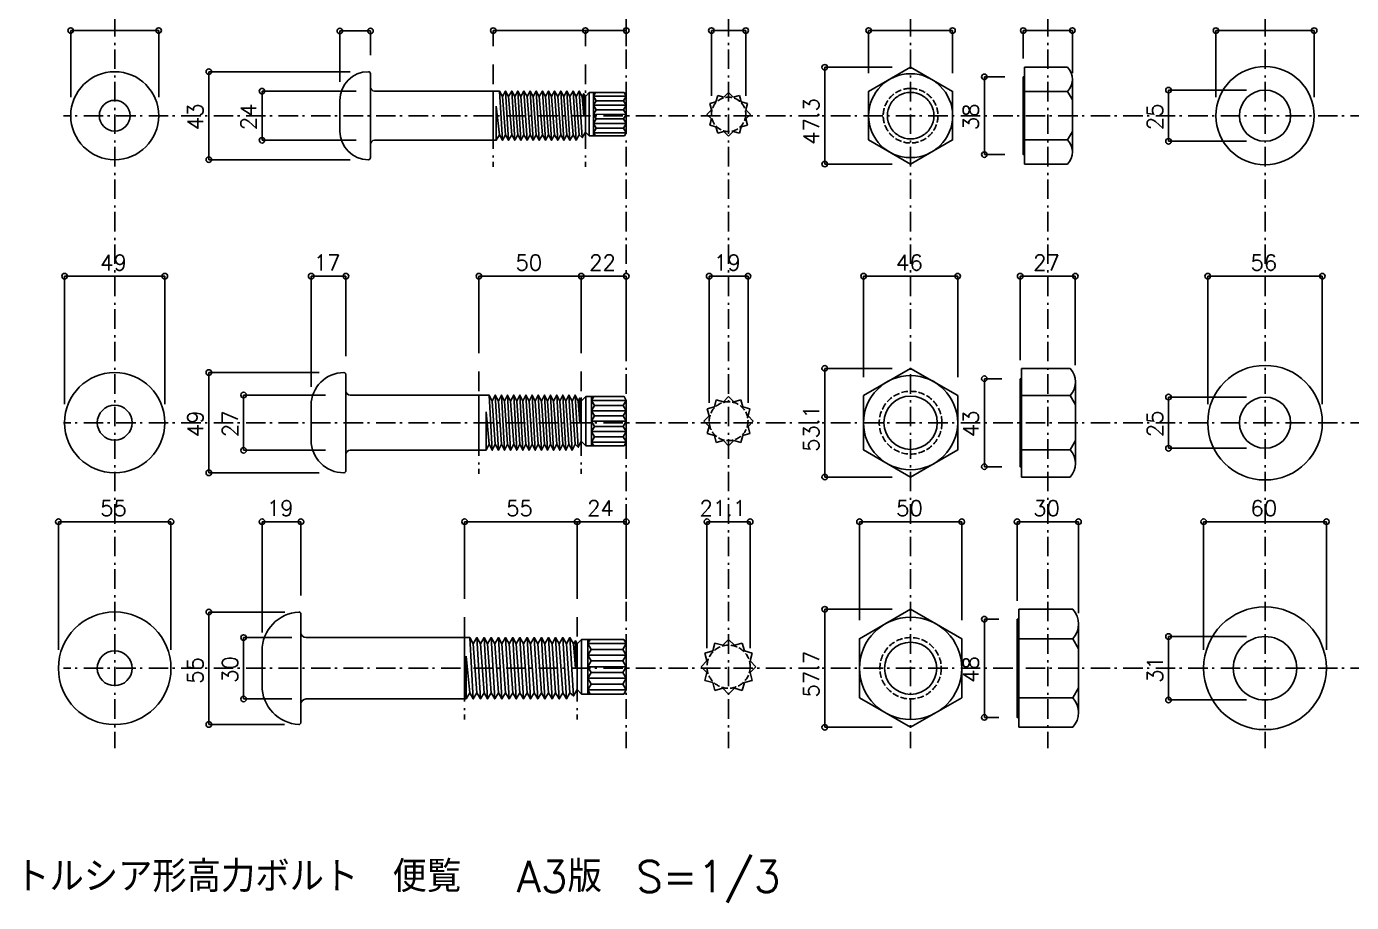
# Model space of a CAD drawing. Extents: x -653 to 601, y -564 to 284.
# Drawn here: x -653 to -6, y -562 to -134 of the extents above; entities that cross this region are included whole.
import ezdxf
from ezdxf.enums import TextEntityAlignment as Align

# ---------------------------------------------------------------- set-up
doc = ezdxf.new("R2010")
doc.units = 0
doc.header["$LTSCALE"] = 3
doc.header["$MEASUREMENT"] = 0
doc.linetypes.add('VECTORWORKS_DASH_01', pattern=[1.410767, 1.058075, -0.352692])
doc.linetypes.add('VECTORWORKS_DASH_06', pattern=[5.291538, 3.175, -1.058075, 0.352692, -0.705771])
doc.layers.add('____', color=7, linetype='CONTINUOUS')
doc.layers.add('____1', color=7, linetype='CONTINUOUS')
doc.styles.get("Standard").update_dxf_attribs({"font": 'txt', "bigfont": 'BIGFONT.SHX'})

# ---------------------------------------------------------------- blocks, each defined once
blk = doc.blocks.new('*G8')
at = {"layer": '____1', "color": 7}
blk.add_text('22', height=7.62, dxfattribs=at).set_placement((-342.64375, -118.975), align=Align.TOP_LEFT)
blk = doc.blocks.new('*G9')
at = {"layer": '____1', "color": 7}
blk.add_text('50', height=7.62, dxfattribs=at).set_placement((-378.64375, -118.975), align=Align.TOP_LEFT)
blk = doc.blocks.new('*G10')
at = {"layer": '____1', "color": 7}
blk.add_text('24', height=7.62, dxfattribs=at).set_placement((-343.64375, -238.975), align=Align.TOP_LEFT)
blk = doc.blocks.new('*G11')
at = {"layer": '____1', "color": 7}
blk.add_text('55', height=7.62, dxfattribs=at).set_placement((-383.14375, -238.975), align=Align.TOP_LEFT)
blk = doc.blocks.new('*G12')
at = {"layer": '____1', "color": 7}
blk.add_text('55', height=7.62, dxfattribs=at).set_placement((-581.64375, -238.975), align=Align.TOP_LEFT)
blk = doc.blocks.new('*G13')
at = {"layer": '____1', "color": 7}
blk.add_text('49', height=7.62, dxfattribs=at).set_placement((-581.64375, -118.975), align=Align.TOP_LEFT)
blk = doc.blocks.new('*G24')
at = {"layer": '____1', "color": 7}
blk.add_text('24', height=7.62, rotation=90, dxfattribs=at).set_placement((-512.925, -58.14375), align=Align.TOP_LEFT)
blk = doc.blocks.new('*G25')
at = {"layer": '____1', "color": 7}
blk.add_text('43', height=7.62, rotation=90, dxfattribs=at).set_placement((-538.925, -58.14375), align=Align.TOP_LEFT)
blk = doc.blocks.new('*G26')
at = {"layer": '____1', "color": 7}
blk.add_text('27', height=7.62, rotation=90, dxfattribs=at).set_placement((-521.925, -208.14375), align=Align.TOP_LEFT)
blk = doc.blocks.new('*G27')
at = {"layer": '____1', "color": 7}
blk.add_text('49', height=7.62, rotation=90, dxfattribs=at).set_placement((-538.925, -208.14375), align=Align.TOP_LEFT)
blk = doc.blocks.new('*G28')
at = {"layer": '____1', "color": 7}
blk.add_text('30', height=7.62, rotation=90, dxfattribs=at).set_placement((-521.925, -328.14375), align=Align.TOP_LEFT)
blk = doc.blocks.new('*G36')
at = {"layer": '____1', "color": 7}
blk.add_text('47.3', height=7.62, rotation=90, dxfattribs=at).set_placement((-237.925, -65.2875), align=Align.TOP_LEFT)
blk = doc.blocks.new('*G37')
at = {"layer": '____1', "color": 7}
blk.add_text('46', height=7.62, dxfattribs=at).set_placement((-192.67965, -118.975), align=Align.TOP_LEFT)
blk = doc.blocks.new('*G38')
at = {"layer": '____1', "color": 7}
blk.add_text('53.1', height=7.62, rotation=90, dxfattribs=at).set_placement((-237.925, -215.2875), align=Align.TOP_LEFT)
blk = doc.blocks.new('*G39')
at = {"layer": '____1', "color": 7}
blk.add_text('50', height=7.62, dxfattribs=at).set_placement((-192.67965, -238.975), align=Align.TOP_LEFT)
blk = doc.blocks.new('*G40')
at = {"layer": '____1', "color": 7}
blk.add_text('57.7', height=7.62, rotation=90, dxfattribs=at).set_placement((-237.925, -335.2875), align=Align.TOP_LEFT)
blk = doc.blocks.new('*G45')
at = {"layer": '____1', "color": 7}
blk.add_text('27', height=7.62, dxfattribs=at).set_placement((-125.66404, -118.975), align=Align.TOP_LEFT)
blk = doc.blocks.new('*G46')
at = {"layer": '____1', "color": 7}
blk.add_text('30', height=7.62, dxfattribs=at).set_placement((-125.64375, -238.975), align=Align.TOP_LEFT)
blk = doc.blocks.new('*G54')
at = {"layer": '____1', "color": 7}
blk.add_text('25', height=7.62, rotation=90, dxfattribs=at).set_placement((-69.925, -58.14375), align=Align.TOP_LEFT)
blk = doc.blocks.new('*G55')
at = {"layer": '____1', "color": 7}
blk.add_text('25', height=7.62, rotation=90, dxfattribs=at).set_placement((-69.925, -208.14375), align=Align.TOP_LEFT)
blk = doc.blocks.new('*G56')
at = {"layer": '____1', "color": 7}
blk.add_text('56', height=7.62, dxfattribs=at).set_placement((-19.47615, -118.975), align=Align.TOP_LEFT)
blk = doc.blocks.new('*G57')
at = {"layer": '____1', "color": 7}
blk.add_text('60', height=7.62, dxfattribs=at).set_placement((-19.47615, -238.975), align=Align.TOP_LEFT)
blk = doc.blocks.new('*G58')
at = {"layer": '____1', "color": 7}
blk.add_text('31', height=7.62, rotation=90, dxfattribs=at).set_placement((-69.925, -328.14375), align=Align.TOP_LEFT)
blk = doc.blocks.new('*G75')
at = {"layer": '____1', "color": 7}
blk.add_text('19', height=7.62, dxfattribs=at).set_placement((-281.64375, -118.975), align=Align.TOP_LEFT)
blk = doc.blocks.new('*G76')
at = {"layer": '____1', "color": 7}
blk.add_text('21.1', height=7.62, dxfattribs=at).set_placement((-288.7875, -238.975), align=Align.TOP_LEFT)
blk = doc.blocks.new('*G80')
at = {"layer": '____1', "color": 7}
blk.add_text('38', height=7.62, rotation=90, dxfattribs=at).set_placement((-159.925, -58.14375), align=Align.TOP_LEFT)
blk = doc.blocks.new('*G81')
at = {"layer": '____1', "color": 7}
blk.add_text('43', height=7.62, rotation=90, dxfattribs=at).set_placement((-159.925, -208.14375), align=Align.TOP_LEFT)
blk = doc.blocks.new('*G82')
at = {"layer": '____1', "color": 7}
blk.add_text('48', height=7.62, rotation=90, dxfattribs=at).set_placement((-159.925, -328.14375), align=Align.TOP_LEFT)
blk = doc.blocks.new('*G87')
at = {"layer": '____1', "color": 7}
blk.add_text('17', height=7.62, dxfattribs=at).set_placement((-477.14375, -118.975), align=Align.TOP_LEFT)
blk = doc.blocks.new('*G88')
at = {"layer": '____1', "color": 7}
blk.add_text('19', height=7.62, dxfattribs=at).set_placement((-500.14375, -238.975), align=Align.TOP_LEFT)

msp = doc.modelspace()

# ---------------------------------------------------------------- linework, layer by layer
at = {"layer": '____', "color": 6, "linetype": 'VECTORWORKS_DASH_06'}
for p, q in [((-610, 283), (-610, -487)), ((-360, 283), (-360, -487)), ((-310, 283), (-310, -487)), ((-221.0359, 283), (-221.0359, -487)), ((-154, 283), (-154, -487)), ((-47.8324, 283), (-47.8324, -487)), ((-425, -153), (-425, -203)), ((-380, -153), (-380, -203)), ((575, -178), (-635, -178)), ((-432, -303), (-432, -353)), ((-382, -303), (-382, -353)), ((575, -328), (-635, -328)), ((-439, -423), (-439, -473)), ((-384, -423), (-384, -473)), ((575, -448), (-635, -448))]:
    msp.add_line(p, q, dxfattribs=at)
at = {"layer": '____', "color": 7, "linetype": 'CONTINUOUS'}
for p, q in [((-165.3, -201.65), (-165.3, -154.35)), ((-165.3, -154.35), (-144.396, -154.35)), ((-485, -157.5), (-485, -198.5)), ((-142, -166.175), (-142, -160.2625)), ((-485, -164), (-485, -192)), ((-485, -164), (-485, -192)), ((-483, -166), (-425, -166)), ((-380.75, -167.29904), (-380.75, -178)), ((-380, -168.59808), (-378.1016, -166.69968)), ((-361.01878, -166.69968), (-378.1016, -166.69968)), ((-378.1016, -166.69968), (-378.1016, -187.90484)), ((-376, -166.69968), (-376, -187.9233)), ((-376, -168.46425), (-374.98122, -166.69968)), ((-360, -168.46425), (-361.01878, -166.69968)), ((-316.14925, -171.20124), (-315.3254, -168.12666)), ((-312.25081, -168.95048), (-315.3254, -168.12666)), ((-312.25078, -168.95048), (-310, -166.69968)), ((-312.25078, -168.95048), (-310, -166.69968)), ((-307.74921, -168.95048), (-310, -166.69968)), ((-307.74921, -168.95048), (-310, -166.69968)), ((-307.74924, -168.95049), (-304.67465, -168.12666)), ((-303.85078, -171.20125), (-304.67465, -168.12666)), ((-165.3, -166.175), (-144.396, -166.175)), ((-144.396, -166.175), (-142, -170.32499)), ((-142, -166.175), (-142, -189.825)), ((-500, -185.5), (-500, -170.5)), ((-423.5, -190), (-423.5, -173.29904)), ((-423.5, -173.29904), (-422, -187.40191)), ((-380.75, -178), (-381.5, -168.59809)), ((-374.72301, -170.67606), (-376, -168.46425)), ((-376, -168.46425), (-360, -168.46425)), ((-376, -172.88787), (-374.72301, -170.67606)), ((-374.72301, -175.09968), (-376, -172.88787)), ((-376, -172.88787), (-360, -172.88787)), ((-374.72301, -170.67606), (-361.27699, -170.67606)), ((-360, -168.46425), (-361.27699, -170.67606)), ((-361.27699, -170.67606), (-360, -172.88787)), ((-360, -172.88787), (-361.27699, -175.09968)), ((-360, -168.46425), (-360, -186.31462)), ((-316.14925, -171.20125), (-319.22386, -172.02512)), ((-318.40002, -175.09971), (-319.22386, -172.02512)), ((-303.85077, -171.20128), (-300.77619, -172.02512)), ((-301.60001, -175.09972), (-300.77619, -172.02512)), ((-376, -177.31149), (-374.72301, -175.09968)), ((-360, -177.35047), (-376, -177.31149)), ((-376, -177.31149), (-374.67801, -179.60125)), ((-374.67801, -179.60125), (-376, -181.891)), ((-361.27699, -175.09968), (-374.72301, -175.09968)), ((-361.29949, -179.60125), (-374.67801, -179.60125)), ((-360, -177.35047), (-361.29949, -179.60125)), ((-361.29949, -179.60125), (-359.9775, -181.891)), ((-361.27699, -175.09968), (-360, -177.31149)), ((-318.40001, -175.09968), (-320.65081, -177.35047)), ((-318.40001, -179.60125), (-320.65081, -177.35047)), ((-318.40005, -179.60128), (-319.22388, -182.67587)), ((-301.60002, -179.6013), (-300.77619, -182.67591)), ((-301.60001, -175.09971), (-299.34921, -177.35049)), ((-301.60001, -179.60128), (-299.34921, -177.35049)), ((-380, -186.10286), (-378.1016, -187.90484)), ((-376, -181.891), (-374.72301, -184.10281)), ((-376, -181.891), (-360, -181.891)), ((-374.72301, -184.10281), (-376, -186.31462)), ((-376, -186.31462), (-375.07147, -187.92288)), ((-376, -186.31462), (-360, -186.31462)), ((-374.72301, -184.10281), (-361.27699, -184.10281)), ((-360, -181.891), (-361.27699, -184.10281)), ((-361.27699, -184.10281), (-360, -186.31462)), ((-360, -186.31462), (-360.91811, -187.90484)), ((-316.14928, -183.49972), (-319.22388, -182.67587)), ((-316.14928, -183.49972), (-315.32544, -186.57433)), ((-312.25083, -185.75049), (-315.32544, -186.57433)), ((-312.25081, -185.75048), (-310.00002, -188.00128)), ((-307.74924, -185.75048), (-310.00002, -188.00128)), ((-307.74925, -185.75052), (-304.67465, -186.57435)), ((-303.85081, -183.49975), (-304.67465, -186.57435)), ((-303.85078, -183.49975), (-300.77619, -182.67591)), ((-144.396, -189.825), (-142, -185.67501)), ((-483, -190), (-423.5, -190)), ((-360.91811, -187.90484), (-378.1016, -187.90484)), ((-165.3, -189.825), (-144.396, -189.825)), ((-142, -189.825), (-142, -195.7375)), ((-144.396, -201.65), (-165.3, -201.65)), ((-166.8, -354.55), (-166.8, -301.45)), ((-166.8, -301.45), (-143.12694, -301.45)), ((-497, -304.5), (-497, -351.5)), ((-140.5, -308.0875), (-140.5, -341.275)), ((-497, -312.5), (-497, -343.5)), ((-432, -314.5), (-495, -314.5)), ((-432, -341.5), (-432, -314.5)), ((-382.75, -315.96143), (-382.75, -328.00001)), ((-382, -317.42285), (-379.8009, -315.22375)), ((-361.07582, -315.22375), (-379.8009, -315.22375)), ((-379.8009, -315.22375), (-379.8009, -339.31485)), ((-377, -315.22375), (-377, -339.31485)), ((-377, -317.08713), (-375.92418, -315.22375)), ((-375.53033, -319.63267), (-377, -317.08713)), ((-377, -317.08713), (-360, -317.08713)), ((-360, -317.08713), (-361.46967, -319.63267)), ((-360, -317.08713), (-361.07582, -315.22375)), ((-360, -337.45149), (-360, -317.08713)), ((-316.95451, -320.3148), (-316.02277, -316.8376)), ((-312.54556, -317.7693), (-316.02277, -316.8376)), ((-312.54552, -317.7693), (-310, -315.22375)), ((-312.54552, -317.7693), (-310, -315.22375)), ((-307.45446, -317.7693), (-310, -315.22375)), ((-307.45446, -317.7693), (-310, -315.22375)), ((-307.4545, -317.76931), (-303.97728, -316.8376)), ((-303.04552, -320.31481), (-303.97728, -316.8376)), ((-166.8, -314.725), (-143.12694, -314.725)), ((-143.12694, -314.725), (-140.5, -319.27499)), ((-514, -336.5), (-514, -319.5)), ((-428.5, -341.5), (-428.5, -322.71142)), ((-428.5, -322.71142), (-427, -338.57715)), ((-382.75, -328.00001), (-383.5, -317.42286)), ((-377, -322.17821), (-375.53033, -319.63267)), ((-375.53033, -324.72375), (-377, -322.17821)), ((-377, -322.17821), (-360, -322.17821)), ((-375.53033, -319.63267), (-361.46967, -319.63267)), ((-361.46967, -319.63267), (-360, -322.17821)), ((-360, -322.17821), (-361.46967, -324.72375)), ((-316.95451, -320.31481), (-320.43175, -321.24657)), ((-319.50002, -324.72379), (-320.43175, -321.24657)), ((-303.04551, -320.31485), (-299.56831, -321.24657)), ((-300.50001, -324.7238), (-299.56831, -321.24657)), ((-377, -327.2693), (-375.53033, -324.72375)), ((-360, -327.26931), (-377, -327.26929)), ((-377, -327.2693), (-375.53032, -329.81485)), ((-375.53032, -329.81485), (-377, -332.36041)), ((-361.46967, -324.72375), (-375.53033, -324.72375)), ((-361.46968, -329.81485), (-375.53032, -329.81485)), ((-360, -327.26929), (-361.46968, -329.81485)), ((-361.46968, -329.81485), (-360, -332.36041)), ((-361.46967, -324.72375), (-360, -327.26929)), ((-319.50001, -324.72375), (-322.04556, -327.26929)), ((-319.50001, -329.81481), (-322.04556, -327.26929)), ((-319.50006, -329.81485), (-320.43177, -333.29206)), ((-300.50002, -329.81487), (-299.56831, -333.29211)), ((-300.50001, -324.72379), (-297.95446, -327.26931)), ((-300.50001, -329.81485), (-297.95446, -327.26931)), ((-377, -332.36041), (-375.53033, -334.90595)), ((-377, -332.36041), (-360, -332.36041)), ((-375.53033, -334.90595), (-377, -337.45149)), ((-375.53033, -334.90595), (-361.46967, -334.90595)), ((-360, -332.36041), (-361.46967, -334.90595)), ((-361.46967, -334.90595), (-360.26067, -337)), ((-316.95454, -334.2238), (-320.43177, -333.29206)), ((-316.95454, -334.2238), (-316.02282, -337.70104)), ((-303.04556, -334.22383), (-303.97728, -337.70106)), ((-303.04552, -334.22383), (-299.56831, -333.29211)), ((-432, -341.5), (-495, -341.5)), ((-382, -337.11573), (-379.80088, -339.31485)), ((-361.07581, -339.31485), (-379.80088, -339.31485)), ((-377, -337.45149), (-375.92419, -339.31485)), ((-377, -337.45149), (-360, -337.45149)), ((-360, -337.45149), (-361.07581, -339.31485)), ((-312.54558, -336.76931), (-316.02282, -337.70104)), ((-312.54556, -336.7693), (-310.00002, -339.31485)), ((-307.4545, -336.7693), (-310.00002, -339.31485)), ((-307.45451, -336.76935), (-303.97728, -337.70106)), ((-166.8, -341.275), (-143.12694, -341.275)), ((-143.12694, -341.275), (-140.5, -336.72501)), ((-140.5, -341.275), (-140.5, -347.9125)), ((-143.12694, -354.55), (-166.8, -354.55)), ((-168.2, -476.85), (-168.2, -419.15)), ((-168.2, -419.15), (-141.80015, -419.15)), ((-519, -421.5), (-519, -430.5)), ((-139, -426.3625), (-139, -469.6375)), ((-519, -430.5), (-519, -465.5)), ((-439, -433), (-516.5, -433)), ((-439, -433), (-439, -463)), ((-168.2, -433.575), (-141.80015, -433.575)), ((-141.80015, -433.575), (-139, -438.425)), ((-538, -456.5), (-538, -439.5)), ((-384.875, -448), (-385.75, -436.0311)), ((-384.875, -434.51555), (-384.875, -448)), ((-384, -436.0311), (-381.83423, -433.86533)), ((-361.19471, -433.86533), (-381.83423, -433.86533)), ((-381.83423, -433.86533), (-381.83423, -460.61913)), ((-378.8, -433.86533), (-378.8, -460.61913)), ((-378.8, -435.93463), (-377.60529, -433.86533)), ((-377.16789, -438.76153), (-378.8, -435.93463)), ((-378.8, -435.93463), (-360, -435.93463)), ((-378.8, -441.58843), (-377.16789, -438.76153)), ((-377.16789, -438.76153), (-361.63211, -438.76153)), ((-360, -435.93463), (-361.63211, -438.76153)), ((-361.63211, -438.76153), (-360, -441.58843)), ((-360, -435.93463), (-361.19471, -433.86533)), ((-360, -435.93463), (-360, -458.54983)), ((-317.72317, -439.51909), (-321.58473, -440.55383)), ((-317.72317, -439.51907), (-316.68844, -435.65755)), ((-312.82691, -436.69223), (-316.68844, -435.65755)), ((-312.82687, -436.69223), (-310, -433.86533)), ((-312.82687, -436.69223), (-310, -433.86533)), ((-307.17311, -436.69223), (-310, -433.86533)), ((-307.17311, -436.69223), (-310, -433.86533)), ((-307.17315, -436.69224), (-303.31161, -435.65755)), ((-302.27687, -439.51909), (-303.31161, -435.65755)), ((-302.27685, -439.51913), (-298.41533, -440.55383)), ((-438.25, -463), (-438.25, -442.01555)), ((-438.25, -442.01555), (-436.5, -459.96889)), ((-377.16789, -444.41533), (-378.8, -441.58843)), ((-378.8, -441.58843), (-360, -441.58843)), ((-378.8, -447.24223), (-377.16789, -444.41533)), ((-361.63211, -444.41533), (-377.16789, -444.41533)), ((-360, -441.58843), (-361.63211, -444.41533)), ((-361.63211, -444.41533), (-360, -447.24223)), ((-320.55001, -444.41533), (-323.37691, -447.24222)), ((-320.55002, -444.41537), (-321.58473, -440.55383)), ((-299.45001, -444.41539), (-298.41533, -440.55383)), ((-299.45001, -444.41537), (-296.62311, -447.24224)), ((-378.8, -447.24223), (-360, -447.24223)), ((-378.8, -447.24223), (-377.16789, -450.06913)), ((-377.16789, -450.06913), (-378.8, -452.89603)), ((-378.8, -452.89603), (-377.16789, -455.72293)), ((-378.8, -452.89603), (-360, -452.89603)), ((-377.16789, -450.06913), (-361.63211, -450.06913)), ((-360, -447.24223), (-361.63211, -450.06913)), ((-361.63211, -450.06913), (-360, -452.89603)), ((-360, -452.89603), (-361.63211, -455.72293)), ((-320.55001, -450.06909), (-323.37691, -447.24222)), ((-320.55007, -450.06913), (-321.58475, -453.93066)), ((-299.45002, -450.06915), (-298.41533, -453.93072)), ((-299.45001, -450.06913), (-296.62311, -447.24224)), ((-384, -458.45334), (-381.83421, -460.61913)), ((-377.16789, -455.72293), (-378.8, -458.54983)), ((-378.8, -458.54983), (-377.60529, -460.61913)), ((-378.8, -458.54983), (-360, -458.54983)), ((-377.16789, -455.72293), (-361.63211, -455.72293)), ((-361.63211, -455.72293), (-360, -458.54983)), ((-360, -458.54983), (-361.19471, -460.61913)), ((-317.7232, -454.96539), (-321.58475, -453.93066)), ((-317.7232, -454.96539), (-316.6885, -458.82695)), ((-312.82693, -457.79224), (-316.6885, -458.82695)), ((-312.82691, -457.79223), (-310.00002, -460.61913)), ((-307.17315, -457.79223), (-310.00002, -460.61913)), ((-307.17317, -457.79229), (-303.31161, -458.82697)), ((-302.27691, -454.96542), (-303.31161, -458.82697)), ((-302.27687, -454.96542), (-298.41533, -453.93072)), ((-141.80015, -462.425), (-139, -457.575)), ((-519, -465.5), (-519, -474.5)), ((-439, -463), (-516.5, -463)), ((-361.19471, -460.61913), (-381.83421, -460.61913)), ((-168.2, -462.425), (-141.80015, -462.425)), ((-141.80015, -476.85), (-168.2, -476.85))]:
    msp.add_line(p, q, dxfattribs=at)
for points in [[(-221.0359, -154.35), (-221.0359, -154.35), (-200.5359, -166.175), (-200.5359, -189.825), (-221.0359, -201.65), (-241.5359, -189.825), (-241.5359, -166.175)], [(-425, -190), (-423.5, -190), (-422, -187.40191), (-420.5, -190), (-422, -166), (-425, -166)], [(-419, -187.4019), (-420.5, -168.59808), (-422, -165.99999), (-420.5, -189.99999)], [(-417.5, -189.99999), (-419, -165.99999), (-420.5, -168.59808), (-419, -187.4019)], [(-416, -187.4019), (-417.5, -168.59808), (-419, -165.99999), (-417.5, -189.99999)], [(-414.5, -189.99999), (-416, -165.99999), (-417.5, -168.59808), (-416, -187.4019)], [(-413, -187.4019), (-414.5, -168.59808), (-416, -165.99999), (-414.5, -189.99999)], [(-411.5, -189.99999), (-413, -165.99999), (-414.5, -168.59808), (-413, -187.4019)], [(-410, -187.4019), (-411.5, -168.59808), (-413, -165.99999), (-411.5, -189.99999)], [(-408.5, -189.99999), (-410, -165.99999), (-411.5, -168.59808), (-410, -187.4019)], [(-407, -187.4019), (-408.5, -168.59808), (-410, -165.99999), (-408.5, -189.99999)], [(-405.5, -189.99999), (-407, -165.99999), (-408.5, -168.59808), (-407, -187.4019)], [(-404, -187.4019), (-405.5, -168.59808), (-407, -165.99999), (-405.5, -189.99999)], [(-402.5, -189.99999), (-404, -165.99999), (-405.5, -168.59808), (-404, -187.4019)], [(-401, -187.4019), (-402.5, -168.59808), (-404, -165.99999), (-402.5, -189.99999)], [(-399.5, -189.99999), (-401, -165.99999), (-402.5, -168.59808), (-401, -187.4019)], [(-398, -187.4019), (-399.5, -168.59808), (-401, -165.99999), (-399.5, -189.99999)], [(-396.5, -189.99999), (-398, -165.99999), (-399.5, -168.59808), (-398, -187.4019)], [(-395, -187.4019), (-396.5, -168.59808), (-398, -165.99999), (-396.5, -189.99999)], [(-393.5, -189.99999), (-395, -165.99999), (-396.5, -168.59808), (-395, -187.4019)], [(-392, -187.4019), (-393.5, -168.59808), (-395, -165.99999), (-393.5, -189.99999)], [(-390.5, -189.99999), (-392, -165.99999), (-393.5, -168.59808), (-392, -187.4019)], [(-389, -187.4019), (-390.5, -168.59808), (-392, -165.99999), (-390.5, -189.99999)], [(-387.5, -189.99999), (-389, -165.99999), (-390.5, -168.59808), (-389, -187.4019)], [(-386, -187.4019), (-387.5, -168.59808), (-389, -165.99999), (-387.5, -189.99999)], [(-384.5, -189.99999), (-386, -165.99999), (-387.5, -168.59808), (-386, -187.4019)], [(-383, -187.4019), (-384.5, -168.59808), (-386, -165.99999), (-384.5, -189.99999)], [(-381.5, -188.70095), (-383, -165.99999), (-384.5, -168.59808), (-383, -187.4019)], [(-380, -186.10286), (-380, -168.59808), (-380.75, -167.29903), (-381.5, -168.59808), (-383, -165.99999), (-381.5, -188.70095)], [(-221.0359, -301.45), (-221.0359, -301.45), (-198.0359, -314.725), (-198.0359, -341.275), (-221.0359, -354.55), (-244.0359, -341.275), (-244.0359, -314.725)], [(-432, -341.5), (-428.5, -341.5), (-427, -338.57715), (-425.5, -341.5), (-427, -314.5), (-432, -314.5)], [(-424, -338.57715), (-425.5, -317.42285), (-427, -314.5), (-425.5, -341.5)], [(-422.5, -341.5), (-424, -314.5), (-425.5, -317.42285), (-424, -338.57715)], [(-421, -338.57715), (-422.5, -317.42285), (-424, -314.5), (-422.5, -341.5)], [(-419.5, -341.5), (-421, -314.5), (-422.5, -317.42285), (-421, -338.57715)], [(-418, -338.57715), (-419.5, -317.42285), (-421, -314.5), (-419.5, -341.5)], [(-416.5, -341.5), (-418, -314.5), (-419.5, -317.42285), (-418, -338.57715)], [(-415, -338.57715), (-416.5, -317.42285), (-418, -314.5), (-416.5, -341.5)], [(-413.5, -341.5), (-415, -314.5), (-416.5, -317.42285), (-415, -338.57715)], [(-412, -338.57715), (-413.5, -317.42285), (-415, -314.5), (-413.5, -341.5)], [(-410.5, -341.5), (-412, -314.5), (-413.5, -317.42285), (-412, -338.57715)], [(-409, -338.57715), (-410.5, -317.42285), (-412, -314.5), (-410.5, -341.5)], [(-407.5, -341.5), (-409, -314.5), (-410.5, -317.42285), (-409, -338.57715)], [(-406, -338.57715), (-407.5, -317.42285), (-409, -314.5), (-407.5, -341.5)], [(-404.5, -341.5), (-406, -314.5), (-407.5, -317.42285), (-406, -338.57715)], [(-403, -338.57715), (-404.5, -317.42285), (-406, -314.5), (-404.5, -341.5)], [(-401.5, -341.5), (-403, -314.5), (-404.5, -317.42285), (-403, -338.57715)], [(-400, -338.57715), (-401.5, -317.42285), (-403, -314.5), (-401.5, -341.5)], [(-398.5, -341.5), (-400, -314.5), (-401.5, -317.42285), (-400, -338.57715)], [(-397, -338.57715), (-398.5, -317.42285), (-400, -314.5), (-398.5, -341.5)], [(-395.5, -341.5), (-397, -314.5), (-398.5, -317.42285), (-397, -338.57715)], [(-394, -338.57715), (-395.5, -317.42285), (-397, -314.5), (-395.5, -341.5)], [(-392.5, -341.5), (-394, -314.5), (-395.5, -317.42285), (-394, -338.57715)], [(-391, -338.57715), (-392.5, -317.42285), (-394, -314.5), (-392.5, -341.5)], [(-389.5, -341.5), (-391, -314.5), (-392.5, -317.42285), (-391, -338.57715)], [(-388, -338.57715), (-389.5, -317.42285), (-391, -314.5), (-389.5, -341.5)], [(-386.5, -341.5), (-388, -314.5), (-389.5, -317.42285), (-388, -338.57715)], [(-385, -338.57715), (-386.5, -317.42285), (-388, -314.5), (-386.5, -341.5)], [(-383.5, -340.03858), (-385, -314.5), (-386.5, -317.42285), (-385, -338.57715)], [(-382, -337.11573), (-382, -317.42285), (-382.75, -315.96142), (-383.5, -317.42285), (-385, -314.5), (-383.5, -340.03858)], [(-221.0359, -419.15), (-221.0359, -419.15), (-196.0359, -433.575), (-196.0359, -462.425), (-221.0359, -476.85), (-246.0359, -462.425), (-246.0359, -433.575)], [(-439, -463), (-438.25, -463), (-436.5, -459.96889), (-434.75, -463), (-436.5, -433), (-439, -433)], [(-433, -459.9689), (-434.75, -436.03111), (-436.5, -433), (-434.75, -463)], [(-431.25, -463), (-433, -433), (-434.75, -436.03111), (-433, -459.9689)], [(-429.5, -459.9689), (-431.25, -436.03111), (-433, -433), (-431.25, -463)], [(-427.75, -463), (-429.5, -433), (-431.25, -436.03111), (-429.5, -459.9689)], [(-426, -459.9689), (-427.75, -436.03111), (-429.5, -433), (-427.75, -463)], [(-424.25, -463), (-426, -433), (-427.75, -436.03111), (-426, -459.9689)], [(-422.5, -459.9689), (-424.25, -436.03111), (-426, -433), (-424.25, -463)], [(-420.75, -463), (-422.5, -433), (-424.25, -436.03111), (-422.5, -459.9689)], [(-419, -459.9689), (-420.75, -436.03111), (-422.5, -433), (-420.75, -463)], [(-417.25, -463), (-419, -433), (-420.75, -436.03111), (-419, -459.9689)], [(-415.5, -459.9689), (-417.25, -436.03111), (-419, -433), (-417.25, -463)], [(-413.75, -463), (-415.5, -433), (-417.25, -436.03111), (-415.5, -459.9689)], [(-412, -459.9689), (-413.75, -436.03111), (-415.5, -433), (-413.75, -463)], [(-410.25, -463), (-412, -433), (-413.75, -436.03111), (-412, -459.9689)], [(-408.5, -459.9689), (-410.25, -436.03111), (-412, -433), (-410.25, -463)], [(-406.75, -463), (-408.5, -433), (-410.25, -436.03111), (-408.5, -459.9689)], [(-405, -459.9689), (-406.75, -436.03111), (-408.5, -433), (-406.75, -463)], [(-403.25, -463), (-405, -433), (-406.75, -436.03111), (-405, -459.9689)], [(-401.5, -459.9689), (-403.25, -436.03111), (-405, -433), (-403.25, -463)], [(-399.75, -463), (-401.5, -433), (-403.25, -436.03111), (-401.5, -459.9689)], [(-398, -459.9689), (-399.75, -436.03111), (-401.5, -433), (-399.75, -463)], [(-396.25, -463), (-398, -433), (-399.75, -436.03111), (-398, -459.9689)], [(-394.5, -459.9689), (-396.25, -436.03111), (-398, -433), (-396.25, -463)], [(-392.75, -463), (-394.5, -433), (-396.25, -436.03111), (-394.5, -459.9689)], [(-391, -459.9689), (-392.75, -436.03111), (-394.5, -433), (-392.75, -463)], [(-389.25, -463), (-391, -433), (-392.75, -436.03111), (-391, -459.9689)], [(-387.5, -459.9689), (-389.25, -436.03111), (-391, -433), (-389.25, -463)], [(-385.75, -461.48445), (-387.5, -433), (-389.25, -436.03111), (-387.5, -459.9689)], [(-384, -458.45334), (-384, -436.0311), (-384.875, -434.51555), (-385.75, -436.0311), (-387.5, -432.99999), (-385.75, -461.48444)]]:
    msp.add_lwpolyline(points, close=True, dxfattribs=at)
at = {"layer": '____', "color": 7, "linetype": 'CONTINUOUS', "flags": 128}
for points in [[(-166, -159), (-165.3, -159), (-165.3, -197), (-166, -197), (-166, -159)], [(-167.5, -306.5), (-166.8, -306.5), (-166.8, -349.5), (-167.5, -349.5), (-167.5, -306.5)], [(-169, -424), (-168.2, -424), (-168.2, -472), (-169, -472), (-169, -424)]]:
    msp.add_lwpolyline(points, close=True, dxfattribs=at)
at = {"layer": '____', "color": 7, "linetype": 'CONTINUOUS'}
for centre, radius in [((-47.8324, -178), 24), ((-610, -178), 21.5), ((-221.0359, -178), 20.5), ((-47.8324, -178), 12.5), ((-610, -328), 24.5), ((-47.8324, -328), 28), ((-221.0359, -328.00001), 23), ((-221.0359, -328.00001), 13.02936), ((-47.8324, -328), 12.5), ((-610, -448), 27.5), ((-47.8324, -448), 30), ((-221.0359, -448), 25), ((-47.8324, -448), 15.5), ((-221.0359, -448), 12.75)]:
    msp.add_circle(centre, radius, dxfattribs=at)
at = {"layer": '____', "color": 6, "linetype": 'CONTINUOUS'}
for centre, radius in [((-610, -178), 7.5), ((-610, -328), 8.5), ((-610, -448), 8.5)]:
    msp.add_circle(centre, radius, dxfattribs=at)
at = {"layer": '____', "color": 4, "linetype": 'VECTORWORKS_DASH_01'}
for centre, radius in [((-310, -177.35047), 8.4), ((-310, -327.26929), 9.5), ((-310, -447.24222), 10.55)]:
    msp.add_circle(centre, radius, dxfattribs=at)
at = {"layer": '____', "color": 7, "linetype": 'VECTORWORKS_DASH_01'}
for centre, radius in [((-221.0359, -328.00001), 15.32866), ((-221.0359, -448), 15)]:
    msp.add_circle(centre, radius, dxfattribs=at)
at = {"layer": '____', "color": 7, "linetype": 'CONTINUOUS'}
for centre, radius, start, end in [((-150.493, -160.2625), 8.493, 315.880157, 44.119843), ((-486, -170.5), 14, 90, 180), ((-486, -157.5), 1, 0, 90), ((-483, -164), 2, 180, 270), ((-486, -185.5), 14, 180, 270), ((-483, -192), 2, 90, 180), ((-150.493, -195.7375), 8.493, 315.880157, 44.119843), ((-486, -198.5), 1, 270, 0), ((-498, -319.5), 16, 90, 180), ((-498, -304.5), 1, 0, 90), ((-150.19897, -308.0875), 9.69897, 316.815409, 43.184591), ((-495, -312.5), 2, 180, 270), ((-498, -336.5), 16, 180, 270), ((-495, -343.5), 2, 90, 180), ((-150.19897, -347.9125), 9.69897, 316.815409, 43.184591), ((-498, -351.5), 1, 270, 0), ((-519, -439.5), 19, 93.012794, 180), ((-520, -421.5), 1, 0, 90), ((-149.68889, -426.3625), 10.68889, 317.564017, 42.435983), ((-516.5, -430.5), 2.5, 180, 270), ((-519, -456.5), 19, 180, 266.987206), ((-516.5, -465.5), 2.5, 90, 180), ((-149.68889, -469.6375), 10.68889, 317.564017, 42.435983), ((-520, -474.5), 1, 270, 0)]:
    msp.add_arc(centre, radius, start, end, dxfattribs=at)
at = {"layer": '____', "color": 7, "linetype": 'VECTORWORKS_DASH_01'}
msp.add_open_spline([(-221.0359, -164.64249), (-223.42415, -164.64249), (-225.65241, -165.23901), (-227.72069, -166.43206), (-229.78896, -167.62511), (-231.42016, -169.25484), (-232.61428, -171.32125), (-233.8084, -173.38766), (-234.40546, -175.61391), (-234.40546, -178), (-234.40546, -180.38609), (-233.8084, -182.61234), (-232.61428, -184.67875), (-231.42016, -186.74516), (-229.78896, -188.37488), (-227.72069, -189.56793), (-225.65241, -190.76098), (-223.42415, -191.3575), (-221.0359, -191.3575), (-218.64765, -191.3575), (-216.41939, -190.76098), (-214.35112, -189.56793), (-212.28284, -188.37488), (-210.65164, -186.74516), (-209.45752, -184.67875), (-208.2634, -182.61234), (-207.66634, -180.38609), (-207.66634, -178), (-207.66634, -175.61391), (-208.2634, -173.38766), (-209.45752, -171.32125), (-210.65164, -169.25484), (-212.28284, -167.62511), (-214.35112, -166.43206), (-216.41939, -165.23901), (-218.64765, -164.64249), (-221.0359, -164.64249)], degree=3, knots=[0, 0, 0, 0, 1, 1, 1, 2, 2, 2, 3, 3, 3, 4, 4, 4, 5, 5, 5, 6, 6, 6, 7, 7, 7, 8, 8, 8, 9, 9, 9, 10, 10, 10, 11, 11, 11, 12, 12, 12, 12], dxfattribs=at)
at = {"layer": '____', "color": 7, "linetype": 'CONTINUOUS'}
msp.add_open_spline([(-221.0359, -166.64612), (-223.0659, -166.64612), (-224.95992, -167.15316), (-226.71796, -168.16725), (-228.476, -169.18134), (-229.86252, -170.56661), (-230.87753, -172.32306), (-231.89253, -174.07951), (-232.40003, -175.97183), (-232.40003, -178), (-232.40003, -180.02817), (-231.89253, -181.92048), (-230.87753, -183.67693), (-229.86252, -185.43338), (-228.476, -186.81865), (-226.71796, -187.83274), (-224.95992, -188.84683), (-223.0659, -189.35387), (-221.0359, -189.35387), (-219.0059, -189.35387), (-217.11188, -188.84683), (-215.35384, -187.83274), (-213.5958, -186.81865), (-212.20928, -185.43338), (-211.19428, -183.67693), (-210.17927, -181.92048), (-209.67177, -180.02817), (-209.67177, -178), (-209.67177, -175.97183), (-210.17927, -174.07951), (-211.19428, -172.32306), (-212.20928, -170.56661), (-213.5958, -169.18134), (-215.35384, -168.16725), (-217.11188, -167.15316), (-219.0059, -166.64612), (-221.0359, -166.64612)], degree=3, knots=[0, 0, 0, 0, 1, 1, 1, 2, 2, 2, 3, 3, 3, 4, 4, 4, 5, 5, 5, 6, 6, 6, 7, 7, 7, 8, 8, 8, 9, 9, 9, 10, 10, 10, 11, 11, 11, 12, 12, 12, 12], dxfattribs=at)
at = {"layer": '____1', "color": 4, "linetype": 'CONTINUOUS'}
for p, q in [((-631.5, -169), (-631.5, -136.4)), ((-631.5, -136.4), (-588.5, -136.4)), ((-588.5, -169), (-588.5, -136.4)), ((-500, -161.5), (-500, -136.6)), ((-500, -136.6), (-485, -136.6)), ((-485, -148.5), (-485, -136.6)), ((-425, -144), (-425, -136.4)), ((-425, -136.4), (-380, -136.4)), ((-380, -144), (-380, -136.4)), ((-380, -136.4), (-360, -136.4)), ((-380, -144), (-380, -136.4)), ((-360, -144), (-360, -136.4)), ((-318.4, -168.35047), (-318.4, -136.4)), ((-318.4, -136.4), (-301.6, -136.4)), ((-301.6, -168.35047), (-301.6, -136.4)), ((-241.5359, -157.175), (-241.5359, -136.4)), ((-241.5359, -136.4), (-200.5359, -136.4)), ((-200.5359, -157.175), (-200.5359, -136.4)), ((-166, -150), (-166, -136.4)), ((-166, -136.4), (-142, -136.4)), ((-142, -157.175), (-142, -136.4)), ((-71.8324, -169), (-71.8324, -136.4)), ((-71.8324, -136.4), (-23.8324, -136.4)), ((-23.8324, -169), (-23.8324, -136.4)), ((-230.0359, -154.35), (-263, -154.35)), ((-263, -154.35), (-263, -201.65)), ((-495, -156.5), (-564, -156.5)), ((-564, -156.5), (-564, -199.5)), ((-175, -159), (-185, -159)), ((-185, -159), (-185, -197)), ((-492, -166), (-538, -166)), ((-538, -166), (-538, -190)), ((-56.8324, -165.5), (-95, -165.5)), ((-95, -165.5), (-95, -190.5)), ((-492, -190), (-538, -190)), ((-56.8324, -190.5), (-95, -190.5)), ((-495, -199.5), (-564, -199.5)), ((-175, -197), (-185, -197)), ((-230.0359, -201.65), (-263, -201.65)), ((-634.5, -319), (-634.5, -256.4)), ((-634.5, -256.4), (-585.5, -256.4)), ((-585.5, -319), (-585.5, -256.4)), ((-514, -310.5), (-514, -256.4)), ((-514, -256.4), (-497, -256.4)), ((-497, -295.5), (-497, -256.4)), ((-432, -294), (-432, -256.4)), ((-432, -256.4), (-382, -256.4)), ((-382, -294), (-382, -256.4)), ((-382, -256.4), (-360, -256.4)), ((-382, -294), (-382, -256.4)), ((-360, -294), (-360, -256.4)), ((-319.5, -318.26929), (-319.5, -256.4)), ((-319.5, -256.4), (-300.5, -256.4)), ((-300.5, -318.26929), (-300.5, -256.4)), ((-244.0359, -305.725), (-244.0359, -256.4)), ((-244.0359, -256.4), (-198.0359, -256.4)), ((-198.0359, -305.725), (-198.0359, -256.4)), ((-167.5, -297.5), (-167.5, -256.4)), ((-167.5, -256.4), (-140.54057, -256.4)), ((-140.54057, -299.97374), (-140.54057, -256.4)), ((-75.8324, -319), (-75.8324, -256.4)), ((-75.8324, -256.4), (-19.8324, -256.4)), ((-19.8324, -319), (-19.8324, -256.4)), ((-510, -303.5), (-564, -303.5)), ((-564, -303.5), (-564, -352.5)), ((-230.0359, -301.45), (-263, -301.45)), ((-263, -301.45), (-263, -354.55)), ((-176.5, -306.5), (-185, -306.5)), ((-185, -306.5), (-185, -349.5)), ((-507, -314.5), (-547, -314.5)), ((-547, -314.5), (-547, -341.5)), ((-56.8324, -315.5), (-95, -315.5)), ((-95, -315.5), (-95, -340.5)), ((-507, -341.5), (-547, -341.5)), ((-56.8324, -340.5), (-95, -340.5)), ((-176.5, -349.5), (-185, -349.5)), ((-510, -352.5), (-564, -352.5)), ((-230.0359, -354.55), (-263, -354.55)), ((-637.5, -439), (-637.5, -376.4)), ((-637.5, -376.4), (-582.5, -376.4)), ((-582.5, -439), (-582.5, -376.4)), ((-538, -430.5), (-538, -376.4)), ((-538, -376.4), (-519, -376.4)), ((-519, -412.5), (-519, -376.4)), ((-439, -414), (-439, -376.4)), ((-439, -376.4), (-384, -376.4)), ((-384, -414), (-384, -376.4)), ((-384, -376.4), (-360, -376.4)), ((-384, -414), (-384, -376.4)), ((-360, -414), (-360, -376.4)), ((-320.55, -438.24222), (-320.55, -376.4)), ((-320.55, -376.4), (-299.45, -376.4)), ((-299.45, -438.24222), (-299.45, -376.4)), ((-246.0359, -424.575), (-246.0359, -376.4)), ((-246.0359, -376.4), (-196.0359, -376.4)), ((-196.0359, -424.575), (-196.0359, -376.4)), ((-169, -415), (-169, -376.4)), ((-169, -376.4), (-139, -376.4)), ((-139, -421), (-139, -376.4)), ((-77.8324, -439), (-77.8324, -376.4)), ((-77.8324, -376.4), (-17.8324, -376.4)), ((-17.8324, -439), (-17.8324, -376.4)), ((-526.81402, -420.51745), (-564, -420.51745)), ((-564, -420.51745), (-564, -475.47374)), ((-230.0359, -419.15), (-263, -419.15)), ((-263, -419.15), (-263, -476.85)), ((-178, -424), (-185, -424)), ((-185, -472), (-185, -424)), ((-523.5, -433), (-547, -433)), ((-547, -433), (-547, -463)), ((-56.8324, -432.5), (-95, -432.5)), ((-95, -432.5), (-95, -463.5)), ((-523.5, -463), (-547, -463)), ((-56.8324, -463.5), (-95, -463.5)), ((-178, -472), (-185, -472)), ((-526.99862, -475.47374), (-564, -475.47374)), ((-230.0359, -476.85), (-263, -476.85))]:
    msp.add_line(p, q, dxfattribs=at)
at = {"layer": '____1', "color": 4}
for centre in [(-631.5, -136.4), (-588.5, -136.4), (-500, -136.6), (-485, -136.6), (-425, -136.4), (-380, -136.4), (-380, -136.4), (-360, -136.4), (-318.4, -136.4), (-301.6, -136.4), (-241.5359, -136.4), (-200.5359, -136.4), (-166, -136.4), (-142, -136.4), (-71.8324, -136.4), (-23.8324, -136.4), (-564, -156.5), (-263, -154.35), (-185, -159), (-538, -166), (-95, -165.5), (-538, -190), (-95, -190.5), (-564, -199.5), (-263, -201.65), (-185, -197), (-634.5, -256.4), (-585.5, -256.4), (-514, -256.4), (-497, -256.4), (-432, -256.4), (-382, -256.4), (-382, -256.4), (-360, -256.4), (-319.5, -256.4), (-300.5, -256.4), (-244.0359, -256.4), (-198.0359, -256.4), (-167.5, -256.4), (-140.54057, -256.4), (-75.8324, -256.4), (-19.8324, -256.4), (-564, -303.5), (-263, -301.45), (-185, -306.5), (-547, -314.5), (-95, -315.5), (-547, -341.5), (-95, -340.5), (-185, -349.5), (-564, -352.5), (-263, -354.55), (-637.5, -376.4), (-582.5, -376.4), (-538, -376.4), (-519, -376.4), (-439, -376.4), (-384, -376.4), (-384, -376.4), (-360, -376.4), (-320.55, -376.4), (-299.45, -376.4), (-246.0359, -376.4), (-196.0359, -376.4), (-169, -376.4), (-139, -376.4), (-77.8324, -376.4), (-17.8324, -376.4), (-564, -420.51745), (-263, -419.15), (-185, -424), (-547, -433), (-95, -432.5), (-547, -463), (-95, -463.5), (-185, -472), (-564, -475.47374), (-263, -476.85)]:
    msp.add_circle(centre, 1.35108, dxfattribs=at)

# ---------------------------------------------------------------- block references
at = {"layer": '____1'}
for name in ['*G25', '*G24', '*G36', '*G80', '*G54', '*G13', '*G87', '*G9', '*G8', '*G75', '*G37', '*G45', '*G56', '*G27', '*G26', '*G38', '*G81', '*G55', '*G12', '*G88', '*G11', '*G10', '*G76', '*G39', '*G46', '*G57', '*G28', '*G40', '*G82', '*G58']:
    msp.add_blockref(name, (-35.5, -127), dxfattribs=at)

# ---------------------------------------------------------------- texts
at = {"layer": '____', "color": 7}
msp.add_text('トルシア形高力ボルト\u3000便覧  A3版\u3000S=1/3', height=15.24, dxfattribs=at).set_placement((-658.61937, -542.13066), align=Align.TOP_LEFT)
at = {"layer": '____1', "color": 7}
msp.add_text('55', height=7.62, rotation=90, dxfattribs=at).set_placement((-574.425, -455.5706), align=Align.TOP_LEFT)

doc.saveas('drawing.dxf')
